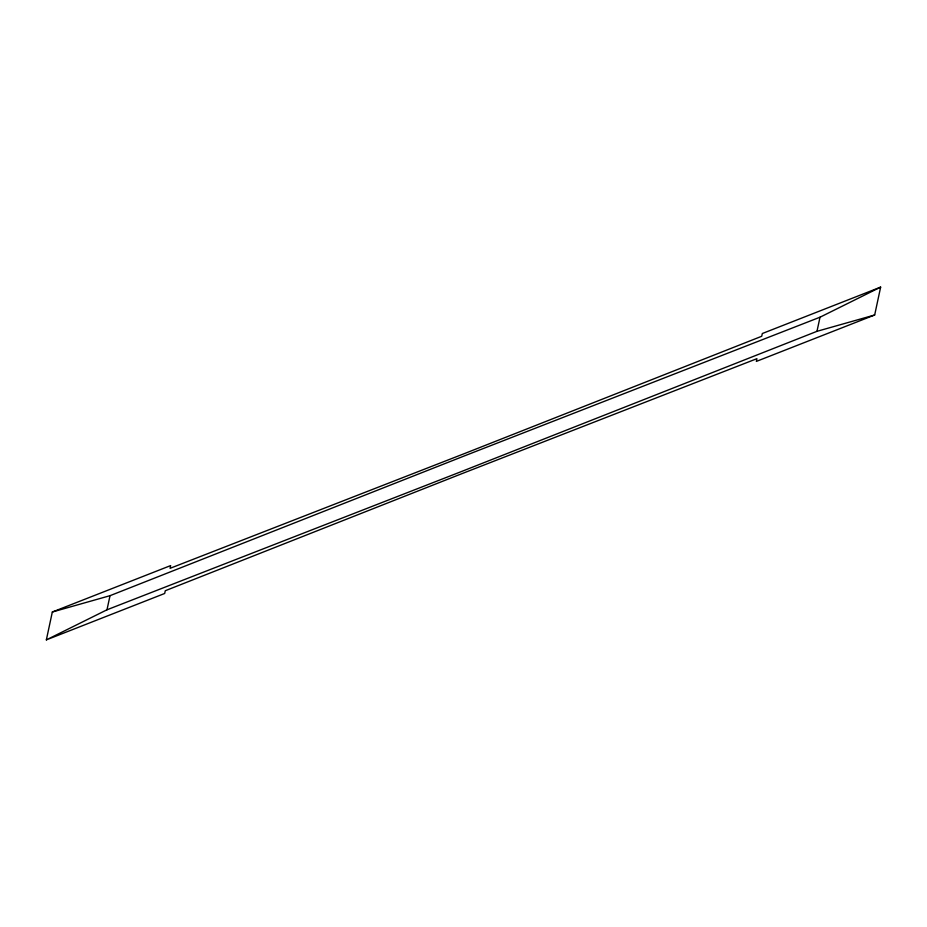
<?xml version="1.0" encoding="UTF-8"?>
<svg xmlns="http://www.w3.org/2000/svg" width="927" height="927" viewBox="0 0 927 927"><rect width="100%" height="100%" fill="white"/><g stroke="black" fill="none" stroke-linecap="round" stroke-linejoin="round"><path stroke-width="1.39" d="M46.35 639.885L52.329 612.005L170.661 565.586L170.07 568.332L465.736 453.083L761.727 336.269L762.318 333.523L880.65 287.115L874.671 314.995L756.339 361.414L756.93 358.668L461.264 473.917L165.273 590.731L164.682 593.477L46.35 639.885L106.987 609.792L461.808 471.403L816.977 331.321L874.671 314.995M106.987 609.792L110.023 595.679L465.192 455.597L820.013 317.208L880.65 287.115M816.977 331.321L820.013 317.208M52.329 612.005L110.023 595.679"/></g></svg>
